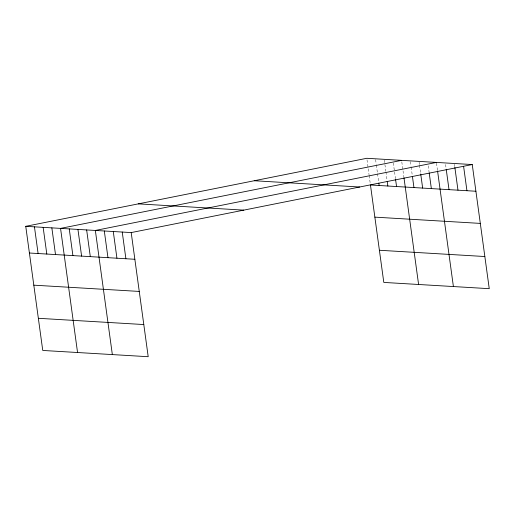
<?xml version="1.0" encoding="UTF-8"?>
<svg xmlns="http://www.w3.org/2000/svg" width="515" height="515" viewBox="0 0 515 515"><rect width="100%" height="100%" fill="white"/><g stroke="black" fill="none" stroke-linecap="round" stroke-linejoin="round"><path stroke-width="0.39" stroke-dasharray="2.58 1.93" d="M454.43 164.272L454.751 166.628M445.572 164.523L446.112 168.45M436.501 163.21L437.467 170.272M428.235 165.83L429.092 172.113M419.101 162.173L419.422 164.53M419.532 165.315L420.607 173.169M410.404 161.659L411.047 166.371M411.157 167.156L412.341 175.789M401.809 161.929L403.857 176.845M393.325 162.978L395.475 178.686M384.306 160.107L385.812 171.102M385.915 171.888L387.1 180.52M375.602 159.592L376.253 164.304M376.356 165.09L377.431 172.943M377.54 173.722L378.725 182.362M367.015 159.862L369.055 174.778M369.165 175.564L370.349 184.203"/><path stroke-width="0.77" d="M25.75 226.323L131.196 232.58L148.204 356.708L42.751 350.451L25.75 226.323L366.796 158.292L472.249 164.549L489.25 288.677L383.804 282.42L370.452 184.988L475.905 191.245M401.597 160.358L60.551 228.39L77.553 352.511M436.392 162.425L95.346 230.45L112.347 354.577M131.196 232.58L472.249 164.549M254.249 180.739L359.702 187.003M374.862 217.137L480.308 223.401M138.297 203.869L243.743 210.133M379.394 250.264L484.847 256.528M29.407 253.013L134.853 259.277M33.81 285.168L139.262 291.432M38.348 318.296L143.801 324.553M463.603 166.377L466.938 190.717M454.861 167.414L457.977 190.183M446.215 169.235L449.016 189.649M437.576 171.057L453.4 286.552M429.201 172.898L431.351 188.599M420.716 173.954L422.654 188.084M412.444 176.574L413.951 187.569M403.96 177.63L418.598 284.486M395.584 179.471L396.55 186.533M387.209 181.306L387.853 186.018M378.834 183.147L379.156 185.503M122.235 232.046L125.892 258.742M113.274 231.518L116.931 258.215M104.307 230.984L107.963 257.68M86.649 229.935L90.305 256.631M77.945 229.42L81.602 256.116M69.248 228.905L72.905 255.601M51.848 227.868L55.504 254.565M43.151 227.353L46.807 254.049M34.447 226.838L38.104 253.535"/></g></svg>
